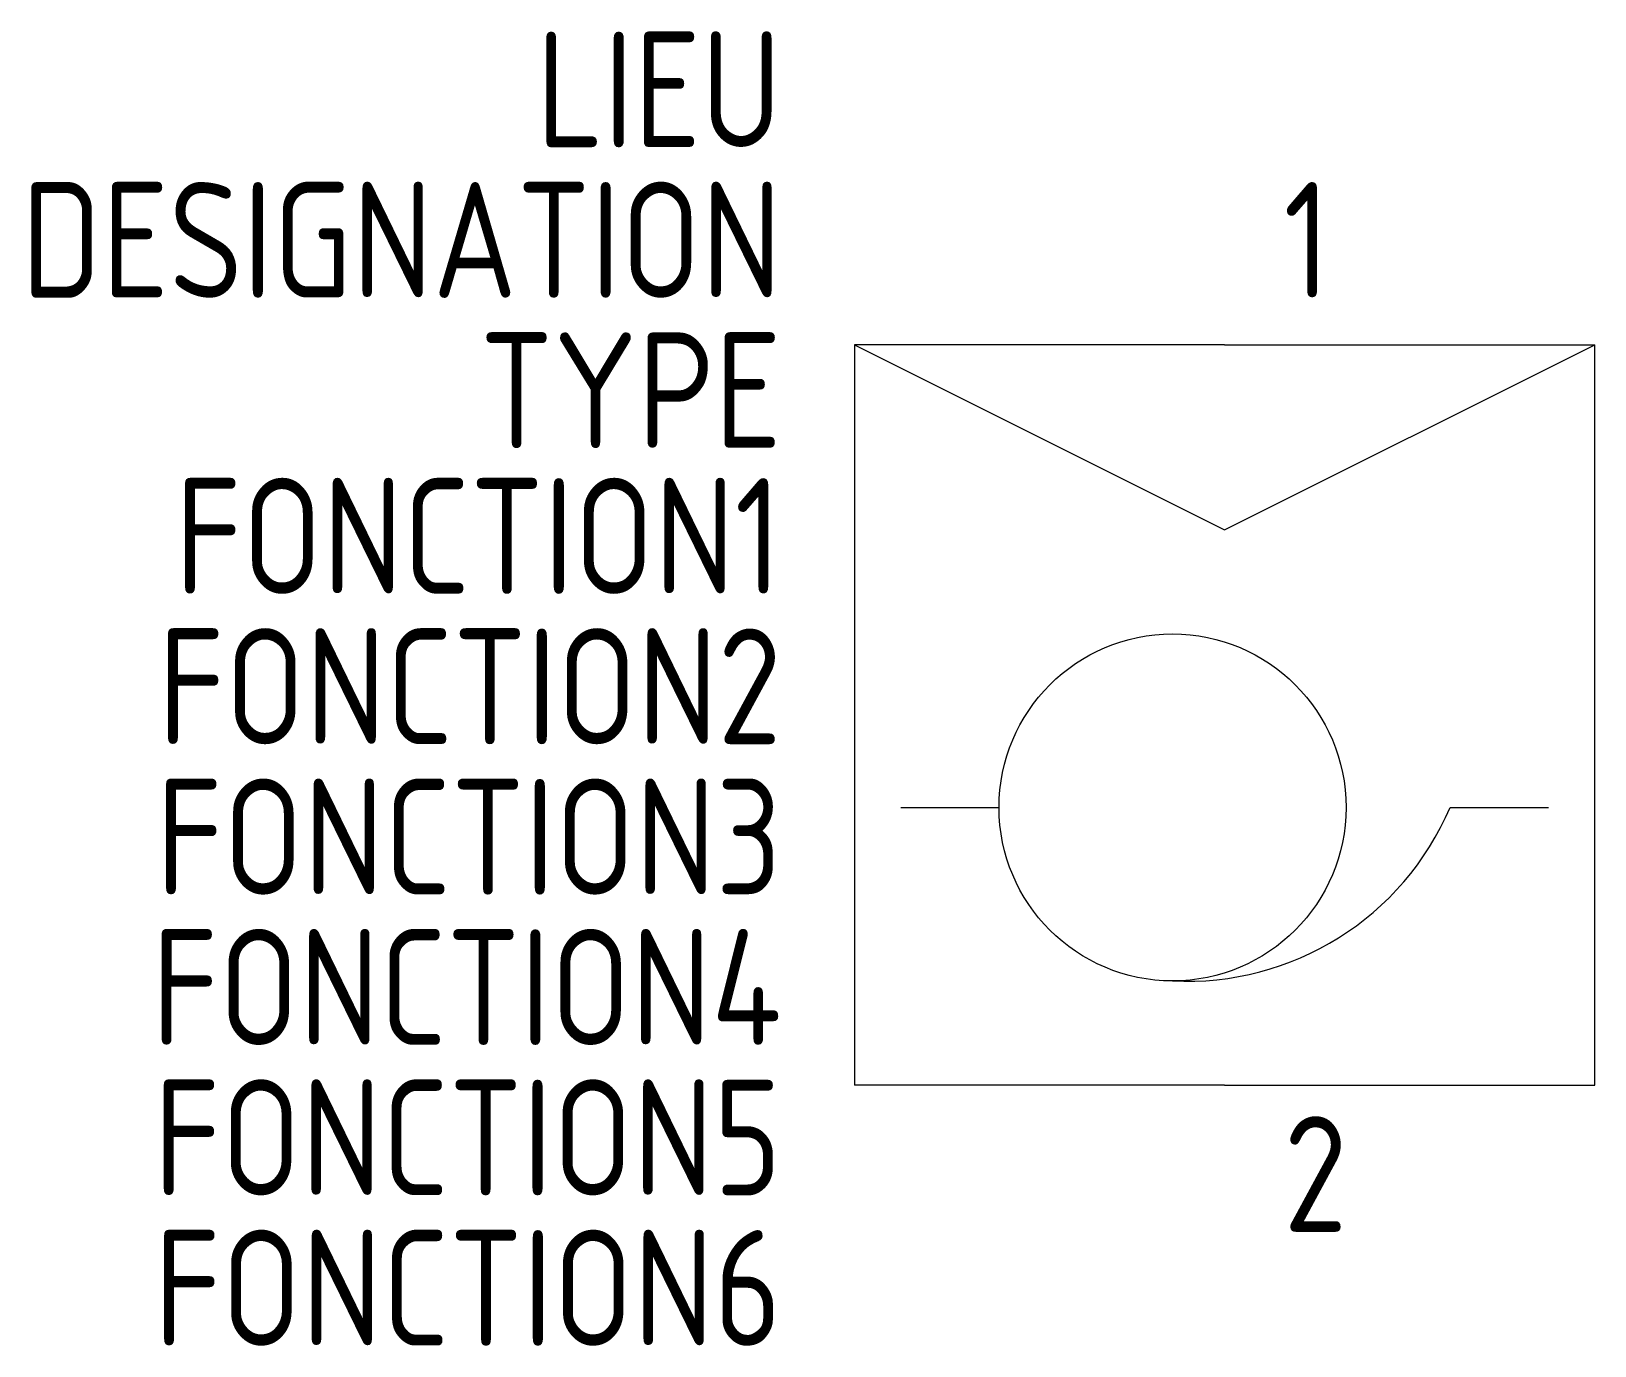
# Model space of a CAD drawing. Extents: x -1610.4 to -1576.6, y -901.2 to -872.8.
import ezdxf
from ezdxf.enums import TextEntityAlignment as Align

# ---------------------------------------------------------------- set-up
doc = ezdxf.new("R2010")
doc.units = 0
doc.header["$LTSCALE"] = 0.3
for name, color, linetype in [('ELEC_FIL', 3, 'CONTINUOUS'), ('SYMB_FIL', 3, 'CONTINUOUS'), ('SYMB_TXT_CONTACT', 2, 'CONTINUOUS'), ('SYMB_TXT_NOM', 3, 'CONTINUOUS'), ('SYMBOLE', 3, 'CONTINUOUS')]:
    doc.layers.add(name, color=color, linetype=linetype)
doc.styles.add('NET2_5', font='isocp.shx', dxfattribs={"width": 0.9, "height": 2.5})

msp = doc.modelspace()

# ---------------------------------------------------------------- linework, layer by layer
at = {"layer": 'ELEC_FIL'}
msp.add_circle((-1585.759, -889.593), 3.75, dxfattribs=at)
at = {"layer": 'SYMB_FIL'}
for p, q in [((-1592.634, -879.593), (-1584.634, -883.593)), ((-1584.634, -879.593), (-1576.634, -879.593)), ((-1584.634, -883.593), (-1576.634, -879.593)), ((-1584.634, -895.593), (-1592.634, -895.593))]:
    msp.add_line(p, q, dxfattribs=at)
for points in [[(-1584.634, -879.593), (-1592.634, -879.593), (-1592.634, -895.593)], [(-1584.634, -895.593), (-1576.634, -895.593), (-1576.634, -879.593)]]:
    msp.add_lwpolyline(points, dxfattribs=at)
at = {"layer": 'SYMBOLE'}
for p, q in [((-1591.634, -889.593), (-1589.509, -889.593)), ((-1579.759, -889.593), (-1577.634, -889.593))]:
    msp.add_line(p, q, dxfattribs=at)
msp.add_arc((-1585.448, -887.165), 6.186, 267.1205, 336.8903, dxfattribs=at)

# ---------------------------------------------------------------- texts
at = {"layer": 'SYMB_TXT_CONTACT', "style": 'NET2_5', "width": 0.9, "flags": 8}
for tag, p in [('1', (-1583.359, -878.577)), ('2', (-1583.359, -898.767))]:
    msp.add_attdef(tag, p, '', height=2.5, dxfattribs=at)
at = {"layer": 'SYMB_TXT_NOM', "style": 'NET2_5', "width": 0.9, "flags": 8}
for tag, text, p in [('LIEU', '', (-1594.209, -875.327)), ('DESIGNATION', '?', (-1594.209, -878.577)), ('TYPE', '', (-1594.209, -881.827)), ('FONCTION1', '', (-1594.209, -884.977)), ('FONCTION2', '', (-1594.209, -888.227)), ('FONCTION3', '', (-1594.209, -891.477)), ('FONCTION4', '', (-1594.209, -894.727)), ('FONCTION5', '', (-1594.209, -897.977)), ('FONCTION6', '', (-1594.209, -901.227))]:
    msp.add_attdef(tag, text=text, height=2.5, dxfattribs=at).set_placement(p, align=Align.RIGHT)

doc.saveas('drawing.dxf')
